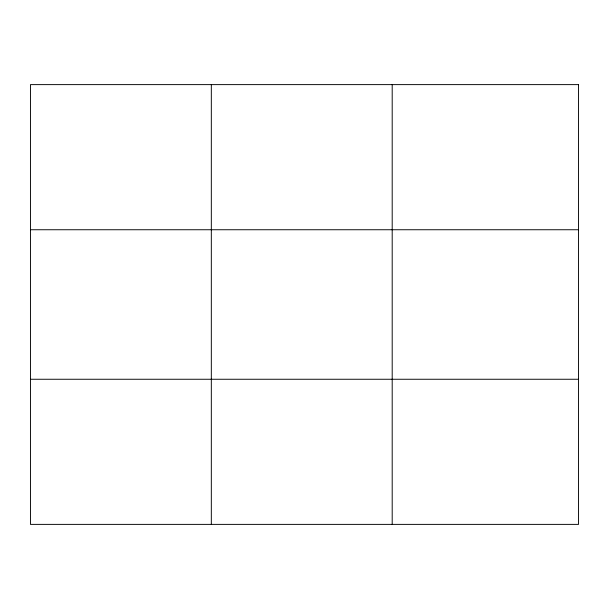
<?xml version="1.0" encoding="UTF-8"?>
<svg xmlns="http://www.w3.org/2000/svg" width="609" height="609" viewBox="0 0 609 609"><rect width="100%" height="100%" fill="white"/><g stroke="black" fill="none" stroke-linecap="round" stroke-linejoin="round"><path stroke-width="0.91" d="M211.323 524.379L211.323 84.621M392.196 524.379L392.196 84.621M30.45 229.745L578.55 229.745M30.45 379.255L578.55 379.255M578.55 84.621L578.55 524.379L30.45 524.379L30.45 84.621L578.55 84.621"/></g></svg>
